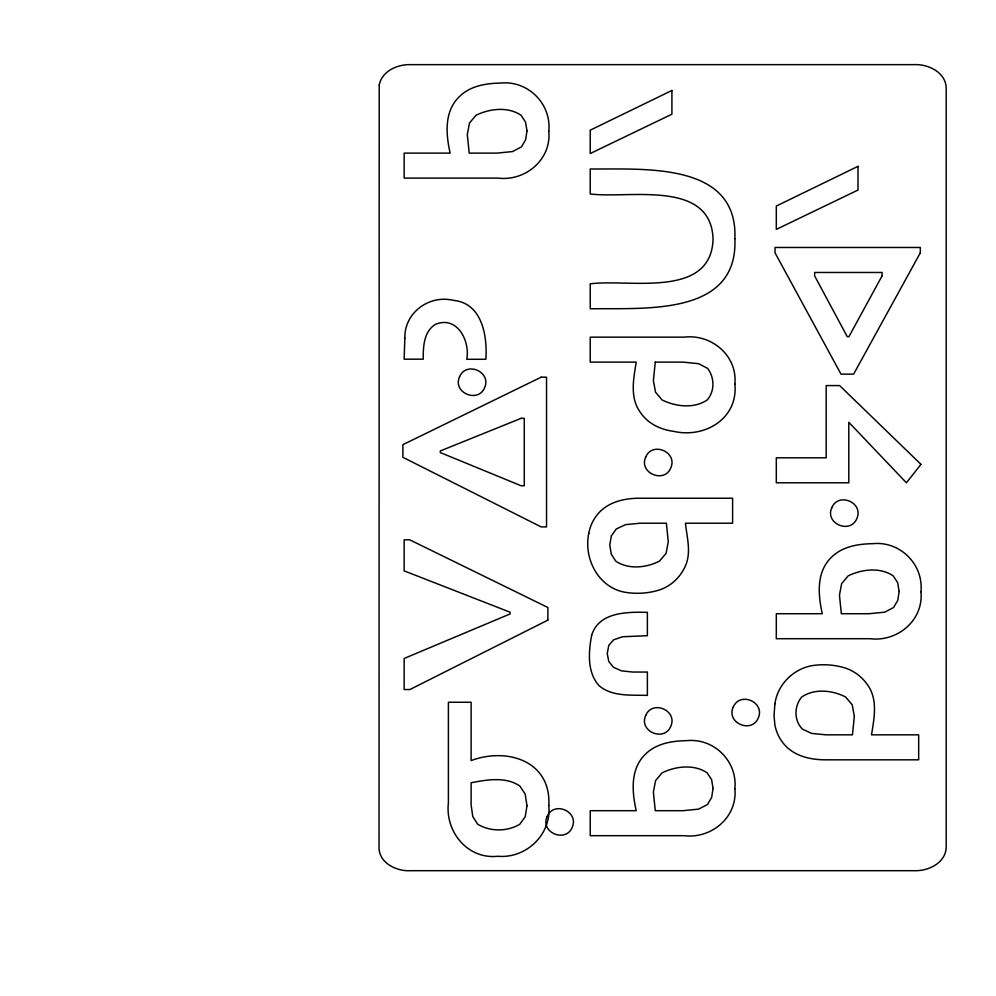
<?xml version="1.0" encoding="UTF-8"?>
<svg xmlns="http://www.w3.org/2000/svg" width="996" height="996" viewBox="0 0 996 996"><rect width="100%" height="100%" fill="white"/><g stroke="black" fill="none" stroke-linecap="round" stroke-linejoin="round"><path stroke-width="1.49" d="M404.837 338.192L404.152 359.183L423.238 359.183C423.175 346.695 423.661 331.494 435.588 324.285C457.077 315.408 470.299 340.906 466.763 359.282L485.836 359.282C487.505 336.001 482.164 303.17 453.578 300.381C429.363 294.43 404.227 312.595 404.837 338.192M379.215 85.133L379.028 847.086C378.717 862.934 396.582 871.55 410.514 870.691L914.726 870.691C928.596 871.164 945.926 862.685 946.2 847.086L946.2 88.246C945.988 72.608 928.596 64.118 914.726 64.64L410.514 64.64C397.479 64.267 381.804 71.102 379.215 85.133M734.874 384.12C738.285 418.644 704.745 438.477 673.719 431.368C660.535 429.662 647.599 423.537 640.191 412.12C629.596 397.367 633.618 378.679 636.207 362.133L590.23 362.133L590.23 337.158L683.991 337.158C711.48 333.76 737.663 355.684 734.874 384.12M548.796 131.136C551.597 159.572 525.402 181.496 497.925 178.11L404.152 178.11L404.152 153.123L450.13 153.123C445.835 133.974 443.992 110.942 459.766 96.251C470.61 85.781 486.235 83.278 500.739 83.066C527.955 80.29 551.597 103.908 548.796 131.136M548.796 805.478C551.772 834.349 526.262 858.789 497.739 856.261C467.684 859.573 445 831.71 448.399 802.925L448.399 702.255L471.12 702.255L471.12 760.595C506.976 747.075 551.411 760.981 548.796 805.478M734.874 788.708C737.663 817.143 711.48 839.068 683.991 835.681L590.23 835.681L590.23 810.694L636.207 810.694C631.9 791.546 630.07 768.514 645.831 753.823C656.688 743.352 672.312 740.85 686.817 740.651C714.032 737.874 737.675 761.479 734.874 788.708M920.951 591.736C923.74 620.172 897.558 642.096 870.068 638.71L776.307 638.71L776.307 613.723L822.285 613.723C817.977 594.575 816.147 571.542 831.909 556.839C842.765 546.368 858.39 543.878 872.882 543.667C900.11 540.89 923.753 564.508 920.951 591.736M774.9 703.948L774.029 715.389L774.851 724.677A41.035 41.035 0 0 0 787.027 747.324C797.211 756.773 811.416 759.699 824.912 759.823L918.673 759.823L918.673 734.836L871.525 734.836C874.115 718.29 878.136 699.615 867.541 684.85C862.2 677.006 854.443 671.18 845.492 668.079A74.675 74.675 0 0 0 812.363 665.602C793.289 668.802 777.453 684.675 774.9 703.948M588.773 533.383C583.395 559.13 598.957 588.524 626.285 592.458A74.675 74.675 0 0 0 659.414 589.981C671.155 586.084 680.617 577.008 685.497 565.703C691.473 552.045 686.854 537.292 685.447 523.224L732.608 523.224L732.608 498.237L638.834 498.237C625.339 498.361 611.133 501.287 600.949 510.736A41.035 41.035 0 0 0 588.773 533.383M734.874 238.667C738.347 317.126 642.781 307.739 590.23 308.81L590.23 283.823C628.675 278.706 711.43 299.335 713.074 238.841C710.696 178.994 628.7 198.901 590.23 193.959L590.23 168.971C642.308 169.594 738.161 161.128 734.874 238.667M655.281 362.133L653.376 380.671L655.555 392.225L662.103 399.981C675.798 406.679 693.901 408.87 707.123 400.031C714.929 391.328 714.63 377.384 707.534 368.358L698.619 363.689L682.995 362.133L655.281 362.133M854.356 716.298L852.439 734.836L825.908 734.836L811.591 733.405L802.427 729.109C793.862 720.643 794.049 705.878 801.792 696.951C814.653 688.248 832.345 690.191 845.629 696.988L852.178 704.745L854.356 716.298M591.636 635.361C588.536 651.932 586.918 672.163 599.044 685.634C612.241 696.939 631.14 694.822 647.375 695.395L647.375 672.051L632.746 672.051L621.554 670.881L613.586 667.37L608.817 661.568L607.224 653.513L608.817 645.333L613.586 639.843L622.488 636.743L647.375 635.709L647.375 612.353C627.231 611.88 598.77 611.843 591.636 635.361M526.996 130.862L525.614 139.776L521.456 146.898L512.554 151.566L496.917 153.123L469.216 153.123L467.298 134.584L469.477 123.031L476.026 115.275C489.721 108.576 507.823 106.398 521.045 115.237L525.502 122.047L526.996 130.862M713.074 788.434L711.679 797.348L707.534 804.469L698.619 809.138L682.995 810.694L655.281 810.694L653.376 792.169L655.555 780.615L662.103 772.859C675.798 766.148 693.901 763.969 707.123 772.809L711.58 779.619L713.074 788.434M899.139 591.462L897.757 600.376L893.599 607.498L884.697 612.167L869.072 613.723L841.359 613.723L839.454 595.185L841.632 583.631L848.169 575.875C861.876 569.177 879.978 566.985 893.188 575.837L897.657 582.648L899.139 591.462M526.996 805.752L525.191 816.77L519.775 824.24C507.25 831.76 490.256 831.809 477.756 824.24L472.776 816.596L471.12 805.017L471.12 782.756C487.032 779.731 505.507 776.382 519.812 785.981L525.203 794.086L526.996 805.752M611.407 535.761L609.764 544.762L611.258 554.125L615.715 561.109C628.576 569.812 646.267 567.869 659.551 561.072L666.1 553.315L668.279 541.762L666.374 523.224L639.843 523.224L625.513 524.655L616.35 528.951L611.407 535.761M459.542 376.837C452.296 392.685 478.13 403.666 484.641 387.606C491.651 371.769 466.215 360.813 459.542 376.837M547.128 816.533C539.882 832.395 565.716 843.363 572.227 827.315C579.236 811.466 553.801 800.51 547.128 816.533M645.707 457.102C638.461 472.963 664.295 483.932 670.806 467.883C677.828 452.035 652.38 441.091 645.707 457.102M645.707 715.502C638.461 731.363 664.295 742.331 670.806 726.283C677.828 710.434 652.38 699.478 645.707 715.502M733.205 707.148C725.96 722.996 751.793 733.977 758.305 717.917C765.314 702.08 739.879 691.124 733.205 707.148M831.785 507.711C824.539 523.572 850.372 534.541 856.884 518.493C863.893 502.644 838.458 491.688 831.785 507.711M882.058 275.917L848.903 336.698L847.26 336.698L814.653 275.917L814.653 272.468L882.058 272.468L882.058 275.917M920.316 252.835L853.622 374.135L840.998 374.135L775.037 252.835L775.037 247.481L920.316 247.481L920.316 252.835M920.951 464.348L906.41 482.799L848.804 422.279L848.804 482.799L776.307 482.799L776.307 457.811L826.182 457.811L826.182 385.577L839.628 385.577L920.951 464.348M547.887 620.122L409.879 689.543L404.152 689.543L404.152 658.468L510.101 613.947L510.101 612.216L404.152 570.882L404.152 539.807L409.705 539.807L547.887 607.498L547.887 620.122M541.164 377.173L402.882 444.677L402.882 457.313L541.164 526.909L546.53 526.909L546.53 377.173L541.164 377.173M671.914 90.474L590.23 130.177L590.23 153.533L671.914 114.191L671.914 90.474M857.992 166.344L776.307 206.048L776.307 229.391L857.992 190.049L857.992 166.344M521.095 418.332L440.319 450.951L440.319 452.582L521.095 485.749L524.27 485.749L524.27 418.332L521.095 418.332"/></g></svg>
